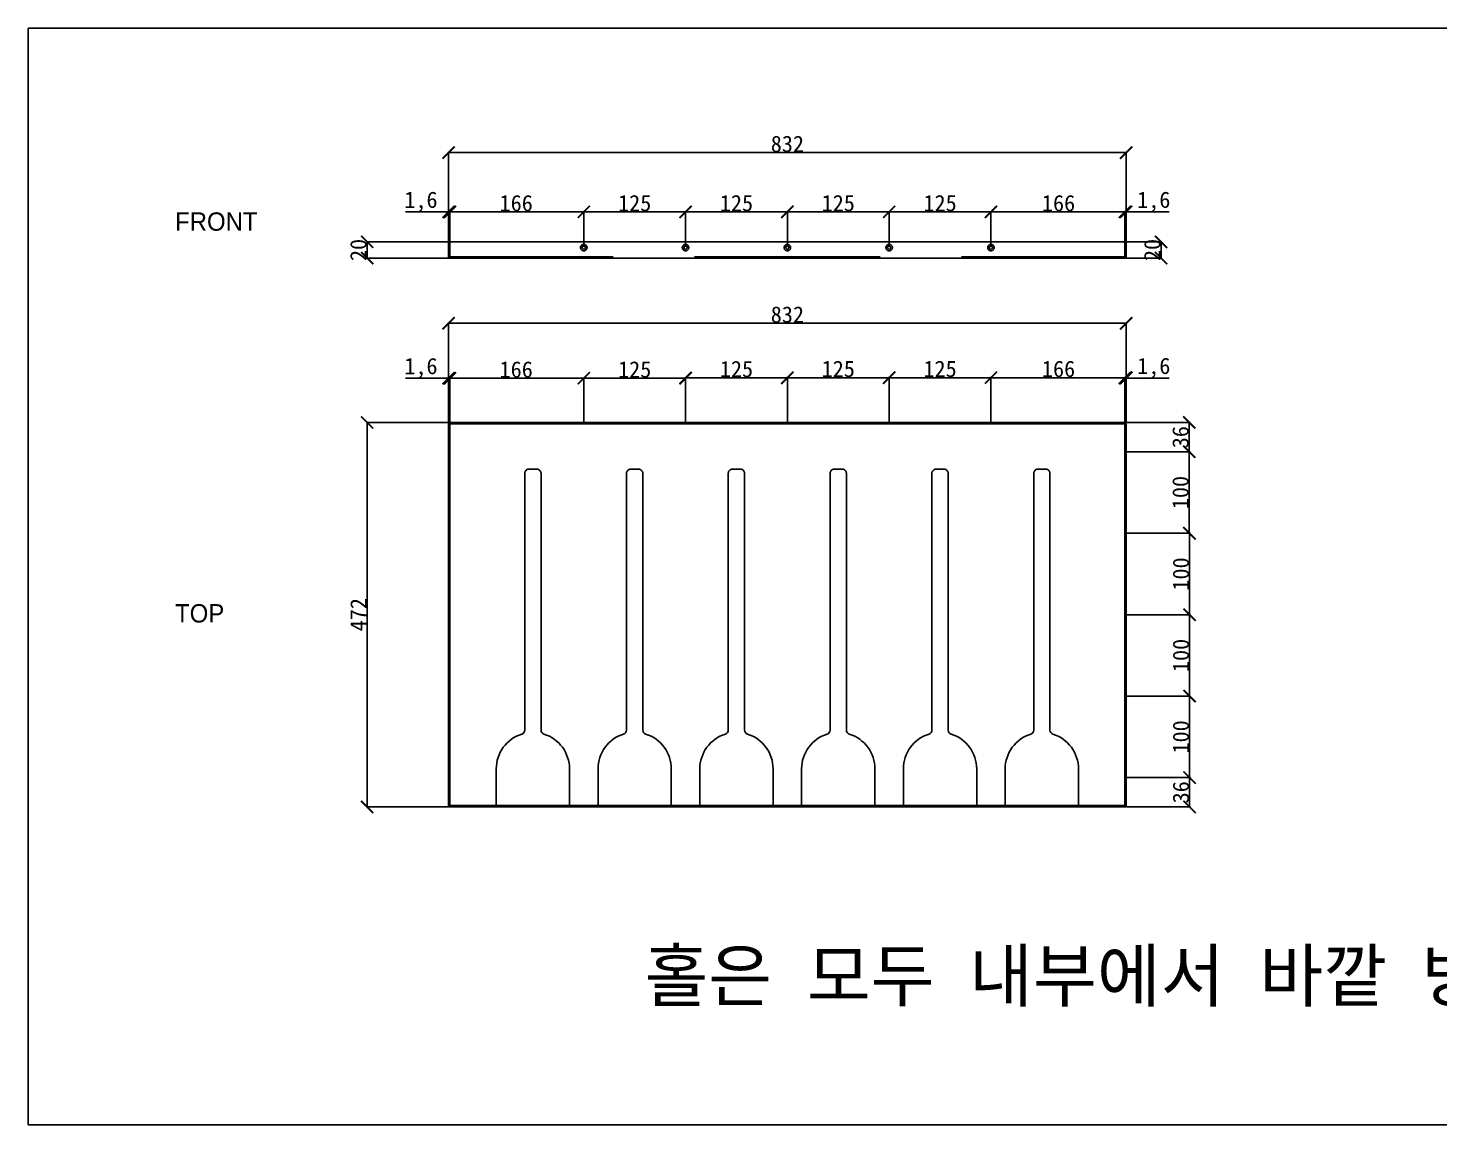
# Model space of a CAD drawing. Header units: millimetres. Extents: x -44117 to 256353, y -2095463 to 65325.
# Drawn here: x 90376 to 92109, y -438087 to -436741 of the extents above; entities that cross this region are included whole.
import ezdxf

# ---------------------------------------------------------------- set-up
doc = ezdxf.new("R2010")
doc.units = ezdxf.units.MM
doc.header["$LTSCALE"] = 10
doc.linetypes.add('_DASH', pattern=[0.6, 0.4, -0.2])
doc.linetypes.add('HIDDEN', pattern=[9.525, 6.35, -3.175])
for name, color, linetype in [('.', 8, 'Continuous'), ('03 Hidden', 253, 'Continuous'), ('DEFAULT', 7, 'Continuous'), ('TEX', 3, 'Continuous')]:
    doc.layers.add(name, color=color, linetype=linetype)
doc.styles.add('맑은고딕', font='malgun.ttf')
doc.dimstyles.new('ISO-25', dxfattribs={"dimtxt": 2.5, "dimasz": 2.5, "dimexe": 1, "dimexo": 1, "dimtad": 1, "dimtxsty": 'Standard', "dimblk": 'ARCHTICK', "dimcen": 2.5, "dimadec": 0, "dimazin": 0, "dimtfac": 1, "dimtmove": 0, "dimatfit": 3, "dimfxl": 0, "dimarcsym": 0})

# ---------------------------------------------------------------- blocks, each defined once
blk = doc.blocks.new('_ArchTick')
at = {"color": 0, "linetype": 'ByBlock', "const_width": 0.15}
blk.add_lwpolyline([(-0.5, -0.5), (0.5, 0.5)], dxfattribs=at)
blk = doc.blocks.new('*D3770')
at = {"color": 0, "lineweight": -2}
for p, q in [((91557.9, -437223.7), (91557.9, -437168.7)), ((91723.9, -437169.7), (91557.9, -437169.7)), ((91723.9, -437223.7), (91723.9, -437168.7))]:
    blk.add_line(p, q, dxfattribs=at)
at = {"layer": 'Defpoints', "color": 0}
for p in [(91557.9, -437169.7), (91557.9, -437224.7), (91723.9, -437224.7)]:
    blk.add_point(p, dxfattribs=at)
at = {"color": 0, "lineweight": -2, "xscale": 15, "yscale": 15, "zscale": 15, "rotation": 180}
blk.add_blockref('_ArchTick', (91557.9, -437169.7), dxfattribs=at)
at = {"color": 0, "lineweight": -2, "xscale": 15, "yscale": 15, "zscale": 15}
blk.add_blockref('_ArchTick', (91723.9, -437169.7), dxfattribs=at)
at = {"color": 0, "insert": (91640.9, -437159), "char_height": 20, "attachment_point": 5}
blk.add_mtext('166', dxfattribs=at)
blk = doc.blocks.new('*D3771')
at = {"color": 0, "lineweight": -2}
for p, q in [((91432.9, -437223.7), (91432.9, -437168.7)), ((91557.9, -437169.7), (91432.9, -437169.7)), ((91557.9, -437223), (91557.9, -437168.7))]:
    blk.add_line(p, q, dxfattribs=at)
at = {"layer": 'Defpoints', "color": 0}
for p in [(91432.9, -437169.7), (91432.9, -437224.7), (91557.9, -437224)]:
    blk.add_point(p, dxfattribs=at)
at = {"color": 0, "lineweight": -2, "xscale": 15, "yscale": 15, "zscale": 15, "rotation": 180}
blk.add_blockref('_ArchTick', (91432.9, -437169.7), dxfattribs=at)
at = {"color": 0, "lineweight": -2, "xscale": 15, "yscale": 15, "zscale": 15}
blk.add_blockref('_ArchTick', (91557.9, -437169.7), dxfattribs=at)
at = {"color": 0, "insert": (91495.4, -437159), "char_height": 20, "attachment_point": 5}
blk.add_mtext('125', dxfattribs=at)
blk = doc.blocks.new('*D3772')
at = {"color": 0, "lineweight": -2}
for p, q in [((91307.9, -437223.7), (91307.9, -437168.7)), ((91432.9, -437169.7), (91307.9, -437169.7)), ((91432.9, -437223.7), (91432.9, -437168.7))]:
    blk.add_line(p, q, dxfattribs=at)
at = {"layer": 'Defpoints', "color": 0}
for p in [(91307.9, -437169.7), (91307.9, -437224.7), (91432.9, -437224.7)]:
    blk.add_point(p, dxfattribs=at)
at = {"color": 0, "lineweight": -2, "xscale": 15, "yscale": 15, "zscale": 15, "rotation": 180}
blk.add_blockref('_ArchTick', (91307.9, -437169.7), dxfattribs=at)
at = {"color": 0, "lineweight": -2, "xscale": 15, "yscale": 15, "zscale": 15}
blk.add_blockref('_ArchTick', (91432.9, -437169.7), dxfattribs=at)
at = {"color": 0, "insert": (91370.4, -437159), "char_height": 20, "attachment_point": 5}
blk.add_mtext('125', dxfattribs=at)
blk = doc.blocks.new('*D3773')
at = {"color": 0, "lineweight": -2}
for p, q in [((91182.9, -437223.7), (91182.9, -437168.9)), ((91307.9, -437169.9), (91182.9, -437169.9)), ((91307.9, -437223.7), (91307.9, -437168.9))]:
    blk.add_line(p, q, dxfattribs=at)
at = {"layer": 'Defpoints', "color": 0}
for p in [(91182.9, -437169.9), (91182.9, -437224.7), (91307.9, -437224.7)]:
    blk.add_point(p, dxfattribs=at)
at = {"color": 0, "lineweight": -2, "xscale": 15, "yscale": 15, "zscale": 15, "rotation": 180}
blk.add_blockref('_ArchTick', (91182.9, -437169.9), dxfattribs=at)
at = {"color": 0, "lineweight": -2, "xscale": 15, "yscale": 15, "zscale": 15}
blk.add_blockref('_ArchTick', (91307.9, -437169.9), dxfattribs=at)
at = {"color": 0, "insert": (91245.4, -437159.2), "char_height": 20, "attachment_point": 5}
blk.add_mtext('125', dxfattribs=at)
blk = doc.blocks.new('*D3774')
at = {"color": 0, "lineweight": -2}
for p, q in [((91057.9, -437223.7), (91057.9, -437169.3)), ((91182.9, -437170.3), (91057.9, -437170.3)), ((91182.9, -437223.7), (91182.9, -437169.3))]:
    blk.add_line(p, q, dxfattribs=at)
at = {"layer": 'Defpoints', "color": 0}
for p in [(91057.9, -437170.3), (91057.9, -437224.7), (91182.9, -437224.7)]:
    blk.add_point(p, dxfattribs=at)
at = {"color": 0, "lineweight": -2, "xscale": 15, "yscale": 15, "zscale": 15, "rotation": 180}
blk.add_blockref('_ArchTick', (91057.9, -437170.3), dxfattribs=at)
at = {"color": 0, "lineweight": -2, "xscale": 15, "yscale": 15, "zscale": 15}
blk.add_blockref('_ArchTick', (91182.9, -437170.3), dxfattribs=at)
at = {"color": 0, "insert": (91120.4, -437159.7), "char_height": 20, "attachment_point": 5}
blk.add_mtext('125', dxfattribs=at)
blk = doc.blocks.new('*D3775')
at = {"color": 0, "lineweight": -2}
for p, q in [((90891.9, -437223.7), (90891.9, -437169.3)), ((90891.9, -437170.3), (91057.9, -437170.3)), ((91057.9, -437223.7), (91057.9, -437169.3))]:
    blk.add_line(p, q, dxfattribs=at)
at = {"layer": 'Defpoints', "color": 0}
for p in [(91057.9, -437170.3), (90891.9, -437224.7), (91057.9, -437224.7)]:
    blk.add_point(p, dxfattribs=at)
at = {"color": 0, "lineweight": -2, "xscale": 15, "yscale": 15, "zscale": 15, "rotation": 180}
blk.add_blockref('_ArchTick', (90891.9, -437170.3), dxfattribs=at)
at = {"color": 0, "lineweight": -2, "xscale": 15, "yscale": 15, "zscale": 15}
blk.add_blockref('_ArchTick', (91057.9, -437170.3), dxfattribs=at)
at = {"color": 0, "insert": (90974.9, -437159.7), "char_height": 20, "attachment_point": 5}
blk.add_mtext('166', dxfattribs=at)
blk = doc.blocks.new('*D3776')
at = {"color": 0, "lineweight": -2}
for p, q in [((91307.9, -437008.9), (91307.9, -436965.1)), ((91307.9, -436966.1), (91432.9, -436966.1)), ((91432.9, -437008.9), (91432.9, -436965.1))]:
    blk.add_line(p, q, dxfattribs=at)
at = {"layer": 'Defpoints', "color": 0}
for p in [(91432.9, -436966.1), (91307.9, -437009.9), (91432.9, -437009.9)]:
    blk.add_point(p, dxfattribs=at)
at = {"color": 0, "lineweight": -2, "xscale": 15, "yscale": 15, "zscale": 15, "rotation": 180}
blk.add_blockref('_ArchTick', (91307.9, -436966.1), dxfattribs=at)
at = {"color": 0, "lineweight": -2, "xscale": 15, "yscale": 15, "zscale": 15}
blk.add_blockref('_ArchTick', (91432.9, -436966.1), dxfattribs=at)
at = {"color": 0, "insert": (91370.4, -436955.5), "char_height": 20, "attachment_point": 5}
blk.add_mtext('125', dxfattribs=at)
blk = doc.blocks.new('*D3777')
at = {"color": 0, "lineweight": -2}
for p, q in [((91432.9, -437008.3), (91432.9, -436965.1)), ((91432.9, -436966.1), (91557.9, -436966.1)), ((91557.9, -437008.9), (91557.9, -436965.1))]:
    blk.add_line(p, q, dxfattribs=at)
at = {"layer": 'Defpoints', "color": 0}
for p in [(91557.9, -436966.1), (91432.9, -437009.3), (91557.9, -437009.9)]:
    blk.add_point(p, dxfattribs=at)
at = {"color": 0, "lineweight": -2, "xscale": 15, "yscale": 15, "zscale": 15, "rotation": 180}
blk.add_blockref('_ArchTick', (91432.9, -436966.1), dxfattribs=at)
at = {"color": 0, "lineweight": -2, "xscale": 15, "yscale": 15, "zscale": 15}
blk.add_blockref('_ArchTick', (91557.9, -436966.1), dxfattribs=at)
at = {"color": 0, "insert": (91495.4, -436955.5), "char_height": 20, "attachment_point": 5}
blk.add_mtext('125', dxfattribs=at)
blk = doc.blocks.new('*D3778')
at = {"color": 0, "lineweight": -2}
for p, q in [((91182.9, -437008.9), (91182.9, -436965.1)), ((91307.9, -436966.1), (91182.9, -436966.1)), ((91307.9, -437008.9), (91307.9, -436965.1))]:
    blk.add_line(p, q, dxfattribs=at)
at = {"layer": 'Defpoints', "color": 0}
for p in [(91182.9, -436966.1), (91182.9, -437009.9), (91307.9, -437009.9)]:
    blk.add_point(p, dxfattribs=at)
at = {"color": 0, "lineweight": -2, "xscale": 15, "yscale": 15, "zscale": 15, "rotation": 180}
blk.add_blockref('_ArchTick', (91182.9, -436966.1), dxfattribs=at)
at = {"color": 0, "lineweight": -2, "xscale": 15, "yscale": 15, "zscale": 15}
blk.add_blockref('_ArchTick', (91307.9, -436966.1), dxfattribs=at)
at = {"color": 0, "insert": (91245.4, -436955.5), "char_height": 20, "attachment_point": 5}
blk.add_mtext('125', dxfattribs=at)
blk = doc.blocks.new('*D3779')
at = {"color": 0, "lineweight": -2}
for p, q in [((91057.9, -437008.9), (91057.9, -436965.1)), ((91182.9, -436966.1), (91057.9, -436966.1)), ((91182.9, -437008.9), (91182.9, -436965.1))]:
    blk.add_line(p, q, dxfattribs=at)
at = {"layer": 'Defpoints', "color": 0}
for p in [(91057.9, -436966.1), (91057.9, -437009.9), (91182.9, -437009.9)]:
    blk.add_point(p, dxfattribs=at)
at = {"color": 0, "lineweight": -2, "xscale": 15, "yscale": 15, "zscale": 15, "rotation": 180}
blk.add_blockref('_ArchTick', (91057.9, -436966.1), dxfattribs=at)
at = {"color": 0, "lineweight": -2, "xscale": 15, "yscale": 15, "zscale": 15}
blk.add_blockref('_ArchTick', (91182.9, -436966.1), dxfattribs=at)
at = {"color": 0, "insert": (91120.4, -436955.5), "char_height": 20, "attachment_point": 5}
blk.add_mtext('125', dxfattribs=at)
blk = doc.blocks.new('*D3780')
at = {"color": 0, "lineweight": -2}
for p, q in [((91557.9, -437008.9), (91557.9, -436965.1)), ((91557.9, -436966.1), (91723.9, -436966.1)), ((91723.9, -437001.9), (91723.9, -436965.1))]:
    blk.add_line(p, q, dxfattribs=at)
at = {"layer": 'Defpoints', "color": 0}
for p in [(91723.9, -436966.1), (91557.9, -437009.9), (91723.9, -437002.9)]:
    blk.add_point(p, dxfattribs=at)
at = {"color": 0, "lineweight": -2, "xscale": 15, "yscale": 15, "zscale": 15, "rotation": 180}
blk.add_blockref('_ArchTick', (91557.9, -436966.1), dxfattribs=at)
at = {"color": 0, "lineweight": -2, "xscale": 15, "yscale": 15, "zscale": 15}
blk.add_blockref('_ArchTick', (91723.9, -436966.1), dxfattribs=at)
at = {"color": 0, "insert": (91640.9, -436955.5), "char_height": 20, "attachment_point": 5}
blk.add_mtext('166', dxfattribs=at)
blk = doc.blocks.new('*D3781')
at = {"color": 0, "lineweight": -2}
for p, q in [((91722.3, -437001.9), (91722.3, -436965.1)), ((91722.3, -436966.1), (91723.9, -436966.1)), ((91723.9, -437001.9), (91723.9, -436965.1)), ((91723.9, -436966.1), (91776.8, -436966.1))]:
    blk.add_line(p, q, dxfattribs=at)
at = {"layer": 'Defpoints', "color": 0}
for p in [(91723.9, -436966.1), (91722.3, -437002.9), (91723.9, -437002.9)]:
    blk.add_point(p, dxfattribs=at)
at = {"color": 0, "lineweight": -2, "xscale": 15, "yscale": 15, "zscale": 15, "rotation": 180}
blk.add_blockref('_ArchTick', (91722.3, -436966.1), dxfattribs=at)
at = {"color": 0, "lineweight": -2, "xscale": 15, "yscale": 15, "zscale": 15}
blk.add_blockref('_ArchTick', (91723.9, -436966.1), dxfattribs=at)
at = {"color": 0, "insert": (91757.8, -436953.8), "char_height": 20, "attachment_point": 5}
blk.add_mtext('1,6', dxfattribs=at)
blk = doc.blocks.new('*D3782')
at = {"color": 0, "lineweight": -2}
for p, q in [((90891.9, -437001.9), (90891.9, -436965.1)), ((91057.9, -436966.1), (90891.9, -436966.1)), ((91057.9, -437008.9), (91057.9, -436965.1))]:
    blk.add_line(p, q, dxfattribs=at)
at = {"layer": 'Defpoints', "color": 0}
for p in [(90891.9, -436966.1), (90891.9, -437002.9), (91057.9, -437009.9)]:
    blk.add_point(p, dxfattribs=at)
at = {"color": 0, "lineweight": -2, "xscale": 15, "yscale": 15, "zscale": 15, "rotation": 180}
blk.add_blockref('_ArchTick', (90891.9, -436966.1), dxfattribs=at)
at = {"color": 0, "lineweight": -2, "xscale": 15, "yscale": 15, "zscale": 15}
blk.add_blockref('_ArchTick', (91057.9, -436966.1), dxfattribs=at)
at = {"color": 0, "insert": (90974.9, -436955.5), "char_height": 20, "attachment_point": 5}
blk.add_mtext('166', dxfattribs=at)
blk = doc.blocks.new('*D3783')
at = {"color": 0, "lineweight": -2}
for p, q in [((90891.9, -436966.1), (90839, -436966.1)), ((90891.9, -437001.9), (90891.9, -436965.1)), ((90893.5, -436966.1), (90891.9, -436966.1)), ((90893.5, -437001.9), (90893.5, -436965.1))]:
    blk.add_line(p, q, dxfattribs=at)
at = {"layer": 'Defpoints', "color": 0}
for p in [(90891.9, -436966.1), (90891.9, -437002.9), (90893.5, -437002.9)]:
    blk.add_point(p, dxfattribs=at)
at = {"color": 0, "lineweight": -2, "xscale": 15, "yscale": 15, "zscale": 15, "rotation": 180}
blk.add_blockref('_ArchTick', (90891.9, -436966.1), dxfattribs=at)
at = {"color": 0, "lineweight": -2, "xscale": 15, "yscale": 15, "zscale": 15}
blk.add_blockref('_ArchTick', (90893.5, -436966.1), dxfattribs=at)
at = {"color": 0, "insert": (90857.9, -436953.8), "char_height": 20, "attachment_point": 5}
blk.add_mtext('1,6', dxfattribs=at)
blk = doc.blocks.new('*D3784')
at = {"color": 0, "lineweight": -2}
for p, q in [((90891.9, -437170.3), (90839, -437170.3)), ((90891.9, -437223.7), (90891.9, -437169.3)), ((90893.5, -437170.3), (90891.9, -437170.3)), ((90893.5, -437225.3), (90893.5, -437169.3))]:
    blk.add_line(p, q, dxfattribs=at)
at = {"layer": 'Defpoints', "color": 0}
for p in [(90891.9, -437170.3), (90891.9, -437224.7), (90893.5, -437226.3)]:
    blk.add_point(p, dxfattribs=at)
at = {"color": 0, "lineweight": -2, "xscale": 15, "yscale": 15, "zscale": 15, "rotation": 180}
blk.add_blockref('_ArchTick', (90891.9, -437170.3), dxfattribs=at)
at = {"color": 0, "lineweight": -2, "xscale": 15, "yscale": 15, "zscale": 15}
blk.add_blockref('_ArchTick', (90893.5, -437170.3), dxfattribs=at)
at = {"color": 0, "insert": (90857.9, -437158), "char_height": 20, "attachment_point": 5}
blk.add_mtext('1,6', dxfattribs=at)
blk = doc.blocks.new('*D3785')
at = {"color": 0, "lineweight": -2}
for p, q in [((91722.3, -437225.3), (91722.3, -437169.1)), ((91722.3, -437170.1), (91723.9, -437170.1)), ((91723.9, -437223.7), (91723.9, -437169.1)), ((91723.9, -437170.1), (91776.8, -437170.1))]:
    blk.add_line(p, q, dxfattribs=at)
at = {"layer": 'Defpoints', "color": 0}
for p in [(91723.9, -437170.1), (91722.3, -437226.3), (91723.9, -437224.7)]:
    blk.add_point(p, dxfattribs=at)
at = {"color": 0, "lineweight": -2, "xscale": 15, "yscale": 15, "zscale": 15, "rotation": 180}
blk.add_blockref('_ArchTick', (91722.3, -437170.1), dxfattribs=at)
at = {"color": 0, "lineweight": -2, "xscale": 15, "yscale": 15, "zscale": 15}
blk.add_blockref('_ArchTick', (91723.9, -437170.1), dxfattribs=at)
at = {"color": 0, "insert": (91757.8, -437157.8), "char_height": 20, "attachment_point": 5}
blk.add_mtext('1,6', dxfattribs=at)
blk = doc.blocks.new('*D3786')
at = {"color": 0, "lineweight": -2}
for p, q in [((91724.9, -437002.9), (91767.8, -437002.9)), ((91766.8, -437002.9), (91766.8, -437022.9)), ((91723.3, -437022.9), (91767.8, -437022.9))]:
    blk.add_line(p, q, dxfattribs=at)
at = {"layer": 'Defpoints', "color": 0}
for p in [(91723.9, -437002.9), (91722.3, -437022.9), (91766.8, -437022.9)]:
    blk.add_point(p, dxfattribs=at)
at = {"color": 0, "lineweight": -2, "xscale": 15, "yscale": 15, "zscale": 15}
for p, rotation in [((91766.8, -437002.9), 90), ((91766.8, -437022.9), 270)]:
    blk.add_blockref('_ArchTick', p, dxfattribs=dict(at, rotation=rotation))
at = {"color": 0, "insert": (91756.1, -437012.9), "char_height": 20, "attachment_point": 5, "rotation": 90}
blk.add_mtext('20', dxfattribs=at)
blk = doc.blocks.new('*D3787')
at = {"color": 0, "lineweight": -2}
for p, q in [((91724.9, -437460.7), (91802.8, -437460.7)), ((91801.8, -437460.7), (91801.8, -437560.7)), ((91724.9, -437560.7), (91802.8, -437560.7))]:
    blk.add_line(p, q, dxfattribs=at)
at = {"layer": 'Defpoints', "color": 0}
for p in [(91723.9, -437460.7), (91723.9, -437560.7), (91801.8, -437560.7)]:
    blk.add_point(p, dxfattribs=at)
at = {"color": 0, "lineweight": -2, "xscale": 15, "yscale": 15, "zscale": 15}
for p, rotation in [((91801.8, -437460.7), 90), ((91801.8, -437560.7), 270)]:
    blk.add_blockref('_ArchTick', p, dxfattribs=dict(at, rotation=rotation))
at = {"color": 0, "insert": (91791.2, -437510.7), "char_height": 20, "attachment_point": 5, "rotation": 90}
blk.add_mtext('100', dxfattribs=at)
blk = doc.blocks.new('*D3788')
at = {"color": 0, "lineweight": -2}
for p, q in [((91724.9, -437360.7), (91802.8, -437360.7)), ((91801.8, -437460.7), (91801.8, -437360.7)), ((91724.9, -437460.7), (91802.8, -437460.7))]:
    blk.add_line(p, q, dxfattribs=at)
at = {"layer": 'Defpoints', "color": 0}
for p in [(91723.9, -437360.7), (91801.8, -437360.7), (91723.9, -437460.7)]:
    blk.add_point(p, dxfattribs=at)
at = {"color": 0, "lineweight": -2, "xscale": 15, "yscale": 15, "zscale": 15}
for p, rotation in [((91801.8, -437360.7), 90), ((91801.8, -437460.7), 270)]:
    blk.add_blockref('_ArchTick', p, dxfattribs=dict(at, rotation=rotation))
at = {"color": 0, "insert": (91791.2, -437410.7), "char_height": 20, "attachment_point": 5, "rotation": 90}
blk.add_mtext('100', dxfattribs=at)
blk = doc.blocks.new('*D3789')
at = {"color": 0, "lineweight": -2}
for p, q in [((91724.9, -437260.7), (91802.4, -437260.7)), ((91801.4, -437360.7), (91801.4, -437260.7)), ((91724.9, -437360.7), (91802.4, -437360.7))]:
    blk.add_line(p, q, dxfattribs=at)
at = {"layer": 'Defpoints', "color": 0}
for p in [(91723.9, -437260.7), (91801.4, -437260.7), (91723.9, -437360.7)]:
    blk.add_point(p, dxfattribs=at)
at = {"color": 0, "lineweight": -2, "xscale": 15, "yscale": 15, "zscale": 15}
for p, rotation in [((91801.4, -437260.7), 90), ((91801.4, -437360.7), 270)]:
    blk.add_blockref('_ArchTick', p, dxfattribs=dict(at, rotation=rotation))
at = {"color": 0, "insert": (91790.7, -437310.7), "char_height": 20, "attachment_point": 5, "rotation": 90}
blk.add_mtext('100', dxfattribs=at)
blk = doc.blocks.new('*D3790')
at = {"color": 0, "lineweight": -2}
for p, q in [((91724.9, -437560.7), (91802.8, -437560.7)), ((91801.8, -437560.7), (91801.8, -437660.7)), ((91724.9, -437660.7), (91802.8, -437660.7))]:
    blk.add_line(p, q, dxfattribs=at)
at = {"layer": 'Defpoints', "color": 0}
for p in [(91723.9, -437560.7), (91723.9, -437660.7), (91801.8, -437660.7)]:
    blk.add_point(p, dxfattribs=at)
at = {"color": 0, "lineweight": -2, "xscale": 15, "yscale": 15, "zscale": 15}
for p, rotation in [((91801.8, -437560.7), 90), ((91801.8, -437660.7), 270)]:
    blk.add_blockref('_ArchTick', p, dxfattribs=dict(at, rotation=rotation))
at = {"color": 0, "insert": (91791.2, -437610.7), "char_height": 20, "attachment_point": 5, "rotation": 90}
blk.add_mtext('100', dxfattribs=at)
blk = doc.blocks.new('*D3791')
at = {"color": 0, "lineweight": -2}
for p, q in [((91724.9, -437224.7), (91802.4, -437224.7)), ((91801.4, -437260.7), (91801.4, -437224.7)), ((91724.9, -437260.7), (91802.4, -437260.7))]:
    blk.add_line(p, q, dxfattribs=at)
at = {"layer": 'Defpoints', "color": 0}
for p in [(91723.9, -437224.7), (91801.4, -437224.7), (91723.9, -437260.7)]:
    blk.add_point(p, dxfattribs=at)
at = {"color": 0, "lineweight": -2, "xscale": 15, "yscale": 15, "zscale": 15}
for p, rotation in [((91801.4, -437224.7), 90), ((91801.4, -437260.7), 270)]:
    blk.add_blockref('_ArchTick', p, dxfattribs=dict(at, rotation=rotation))
at = {"color": 0, "insert": (91790.7, -437242.7), "char_height": 20, "attachment_point": 5, "rotation": 90}
blk.add_mtext('36', dxfattribs=at)
blk = doc.blocks.new('*D3792')
at = {"color": 0, "lineweight": -2}
for p, q in [((90890.9, -437224.7), (90790.9, -437224.7)), ((90791.9, -437224.7), (90791.9, -437696.7)), ((90890.9, -437696.7), (90790.9, -437696.7))]:
    blk.add_line(p, q, dxfattribs=at)
at = {"layer": 'Defpoints', "color": 0}
for p in [(90891.9, -437224.7), (90791.9, -437696.7), (90891.9, -437696.7)]:
    blk.add_point(p, dxfattribs=at)
at = {"color": 0, "lineweight": -2, "xscale": 15, "yscale": 15, "zscale": 15}
for p, rotation in [((90791.9, -437224.7), 90), ((90791.9, -437696.7), 270)]:
    blk.add_blockref('_ArchTick', p, dxfattribs=dict(at, rotation=rotation))
at = {"color": 0, "insert": (90781.2, -437460.7), "char_height": 20, "attachment_point": 5, "rotation": 90}
blk.add_mtext('472', dxfattribs=at)
blk = doc.blocks.new('*D3793')
at = {"color": 0, "lineweight": -2}
for p, q in [((91725.5, -437660.7), (91802.8, -437660.7)), ((91801.8, -437660.7), (91801.8, -437696.7)), ((91724.9, -437696.7), (91802.8, -437696.7))]:
    blk.add_line(p, q, dxfattribs=at)
at = {"layer": 'Defpoints', "color": 0}
for p in [(91724.5, -437660.7), (91723.9, -437696.7), (91801.8, -437696.7)]:
    blk.add_point(p, dxfattribs=at)
at = {"color": 0, "lineweight": -2, "xscale": 15, "yscale": 15, "zscale": 15}
for p, rotation in [((91801.8, -437660.7), 90), ((91801.8, -437696.7), 270)]:
    blk.add_blockref('_ArchTick', p, dxfattribs=dict(at, rotation=rotation))
at = {"color": 0, "insert": (91791.2, -437678.7), "char_height": 20, "attachment_point": 5, "rotation": 90}
blk.add_mtext('36', dxfattribs=at)
blk = doc.blocks.new('*D3794')
at = {"color": 0, "lineweight": -2}
for p, q in [((90891.9, -437001.9), (90891.9, -436892.4)), ((90891.9, -436893.4), (91723.9, -436893.4)), ((91723.9, -437001.9), (91723.9, -436892.4))]:
    blk.add_line(p, q, dxfattribs=at)
at = {"layer": 'Defpoints', "color": 0}
for p in [(91723.9, -436893.4), (90891.9, -437002.9), (91723.9, -437002.9)]:
    blk.add_point(p, dxfattribs=at)
at = {"color": 0, "lineweight": -2, "xscale": 15, "yscale": 15, "zscale": 15, "rotation": 180}
blk.add_blockref('_ArchTick', (90891.9, -436893.4), dxfattribs=at)
at = {"color": 0, "lineweight": -2, "xscale": 15, "yscale": 15, "zscale": 15}
blk.add_blockref('_ArchTick', (91723.9, -436893.4), dxfattribs=at)
at = {"color": 0, "insert": (91307.9, -436882.8), "char_height": 20, "attachment_point": 5}
blk.add_mtext('832', dxfattribs=at)
blk = doc.blocks.new('*D3821')
at = {"color": 0, "lineweight": -2}
for p, q in [((90891.9, -437223.7), (90891.9, -437101.9)), ((90891.9, -437102.9), (91723.9, -437102.9)), ((91723.9, -437223.7), (91723.9, -437101.9))]:
    blk.add_line(p, q, dxfattribs=at)
at = {"layer": 'Defpoints', "color": 0}
for p in [(91723.9, -437102.9), (90891.9, -437224.7), (91723.9, -437224.7)]:
    blk.add_point(p, dxfattribs=at)
at = {"color": 0, "lineweight": -2, "xscale": 15, "yscale": 15, "zscale": 15, "rotation": 180}
blk.add_blockref('_ArchTick', (90891.9, -437102.9), dxfattribs=at)
at = {"color": 0, "lineweight": -2, "xscale": 15, "yscale": 15, "zscale": 15}
blk.add_blockref('_ArchTick', (91723.9, -437102.9), dxfattribs=at)
at = {"color": 0, "insert": (91307.9, -437092.3), "char_height": 20, "attachment_point": 5}
blk.add_mtext('832', dxfattribs=at)
blk = doc.blocks.new('*D3822')
at = {"color": 0, "lineweight": -2}
for p, q in [((90890.9, -437002.9), (90790.9, -437002.9)), ((90791.9, -437002.9), (90791.9, -437022.9)), ((90892.5, -437022.9), (90790.9, -437022.9))]:
    blk.add_line(p, q, dxfattribs=at)
at = {"layer": 'Defpoints', "color": 0}
for p in [(90891.9, -437002.9), (90791.9, -437022.9), (90893.5, -437022.9)]:
    blk.add_point(p, dxfattribs=at)
at = {"color": 0, "lineweight": -2, "xscale": 15, "yscale": 15, "zscale": 15}
for p, rotation in [((90791.9, -437002.9), 90), ((90791.9, -437022.9), 270)]:
    blk.add_blockref('_ArchTick', p, dxfattribs=dict(at, rotation=rotation))
at = {"color": 0, "insert": (90781.2, -437012.9), "char_height": 20, "attachment_point": 5, "rotation": 90}
blk.add_mtext('20', dxfattribs=at)

msp = doc.modelspace()

# ---------------------------------------------------------------- hatches: boundary and pattern name
at = {"layer": '.'}
h = msp.add_hatch(color=1, dxfattribs=at)
h.dxf.hatch_style = 1
h.paths.add_polyline_path([(91059.61755, -437224.67443), (91056.11755, -437224.67443), (91056.11755, -437226.27443), (91059.61755, -437226.27443)])
h = msp.add_hatch(color=1, dxfattribs=at)
h.dxf.hatch_style = 1
h.paths.add_polyline_path([(91184.61755, -437224.67443), (91181.11755, -437224.67443), (91181.11755, -437226.27443), (91184.61755, -437226.27443)])
h = msp.add_hatch(color=1, dxfattribs=at)
h.dxf.hatch_style = 1
h.paths.add_polyline_path([(91309.61755, -437224.67443), (91306.11755, -437224.67443), (91306.11755, -437226.27443), (91309.61755, -437226.27443)])
h = msp.add_hatch(color=1, dxfattribs=at)
h.dxf.hatch_style = 1
h.paths.add_polyline_path([(91434.61755, -437224.67443), (91431.11755, -437224.67443), (91431.11755, -437226.27443), (91434.61755, -437226.27443)])
h = msp.add_hatch(color=1, dxfattribs=at)
h.dxf.hatch_style = 1
h.paths.add_polyline_path([(91559.61755, -437224.67443), (91556.11755, -437224.67443), (91556.11755, -437226.27443), (91559.61755, -437226.27443)])
h = msp.add_hatch(color=1, dxfattribs=at)
h.dxf.hatch_style = 1
h.paths.add_polyline_path([(90891.86755, -437262.4265), (90891.86755, -437258.9265), (90893.46755, -437258.9265), (90893.46755, -437262.4265)])
h = msp.add_hatch(color=1, dxfattribs=at)
h.dxf.hatch_style = 1
h.paths.add_polyline_path([(91723.86755, -437262.4265), (91723.86755, -437258.9265), (91722.26755, -437258.9265), (91722.26755, -437262.4265)])
h = msp.add_hatch(color=1, dxfattribs=at)
h.dxf.hatch_style = 1
h.paths.add_polyline_path([(90891.86755, -437362.4265), (90891.86755, -437358.9265), (90893.46755, -437358.9265), (90893.46755, -437362.4265)])
h = msp.add_hatch(color=1, dxfattribs=at)
h.dxf.hatch_style = 1
h.paths.add_polyline_path([(91723.86755, -437362.4265), (91723.86755, -437358.9265), (91722.26755, -437358.9265), (91722.26755, -437362.4265)])
h = msp.add_hatch(color=1, dxfattribs=at)
h.dxf.hatch_style = 1
h.paths.add_polyline_path([(90891.86755, -437462.4265), (90891.86755, -437458.9265), (90893.46755, -437458.9265), (90893.46755, -437462.4265)])
h = msp.add_hatch(color=1, dxfattribs=at)
h.dxf.hatch_style = 1
h.paths.add_polyline_path([(91723.86755, -437462.4265), (91723.86755, -437458.9265), (91722.26755, -437458.9265), (91722.26755, -437462.4265)])
h = msp.add_hatch(color=1, dxfattribs=at)
h.dxf.hatch_style = 1
h.paths.add_polyline_path([(90891.86755, -437562.4265), (90891.86755, -437558.9265), (90893.46755, -437558.9265), (90893.46755, -437562.4265)])
h = msp.add_hatch(color=1, dxfattribs=at)
h.dxf.hatch_style = 1
h.paths.add_polyline_path([(90891.86755, -437562.4265), (90891.86755, -437558.9265), (90893.46755, -437558.9265), (90893.46755, -437562.4265)])
h = msp.add_hatch(color=1, dxfattribs=at)
h.dxf.hatch_style = 1
h.paths.add_polyline_path([(91723.86755, -437562.4265), (91723.86755, -437558.9265), (91722.26755, -437558.9265), (91722.26755, -437562.4265)])
h = msp.add_hatch(color=1, dxfattribs=at)
h.dxf.hatch_style = 1
h.paths.add_polyline_path([(91723.86755, -437562.4265), (91723.86755, -437558.9265), (91722.26755, -437558.9265), (91722.26755, -437562.4265)])
h = msp.add_hatch(color=1, dxfattribs=at)
h.dxf.hatch_style = 1
h.paths.add_polyline_path([(90891.86755, -437662.4265), (90891.86755, -437658.9265), (90893.46755, -437658.9265), (90893.46755, -437662.4265)])
h = msp.add_hatch(color=1, dxfattribs=at)
h.dxf.hatch_style = 1
h.paths.add_polyline_path([(90891.86755, -437662.4265), (90891.86755, -437658.9265), (90893.46755, -437658.9265), (90893.46755, -437662.4265)])
h = msp.add_hatch(color=1, dxfattribs=at)
h.dxf.hatch_style = 1
h.paths.add_polyline_path([(91723.86755, -437662.4265), (91723.86755, -437658.9265), (91722.26755, -437658.9265), (91722.26755, -437662.4265)])
h = msp.add_hatch(color=1, dxfattribs=at)
h.dxf.hatch_style = 1
h.paths.add_polyline_path([(91723.86755, -437662.4265), (91723.86755, -437658.9265), (91722.26755, -437658.9265), (91722.26755, -437662.4265)])
h = msp.add_hatch(color=1, dxfattribs=at)
h.dxf.hatch_style = 1
h.paths.add_polyline_path([(90913.71755, -437696.67858), (90917.21755, -437696.67858), (90917.21755, -437695.07858), (90913.71755, -437695.07858)])
h = msp.add_hatch(color=1, dxfattribs=at)
h.dxf.hatch_style = 1
h.paths.add_polyline_path([(91059.61755, -437696.67858), (91056.11755, -437696.67858), (91056.11755, -437695.07858), (91059.61755, -437695.07858)])
h = msp.add_hatch(color=1, dxfattribs=at)
h.dxf.hatch_style = 1
h.paths.add_polyline_path([(91184.61755, -437696.67858), (91181.11755, -437696.67858), (91181.11755, -437695.07858), (91184.61755, -437695.07858)])
h = msp.add_hatch(color=1, dxfattribs=at)
h.dxf.hatch_style = 1
h.paths.add_polyline_path([(91309.61755, -437696.67858), (91306.11755, -437696.67858), (91306.11755, -437695.07858), (91309.61755, -437695.07858)])
h = msp.add_hatch(color=1, dxfattribs=at)
h.dxf.hatch_style = 1
h.paths.add_polyline_path([(91434.61755, -437696.67858), (91431.11755, -437696.67858), (91431.11755, -437695.07858), (91434.61755, -437695.07858)])
h = msp.add_hatch(color=1, dxfattribs=at)
h.dxf.hatch_style = 1
h.paths.add_polyline_path([(91559.61755, -437696.67858), (91556.11755, -437696.67858), (91556.11755, -437695.07858), (91559.61755, -437695.07858)])
h = msp.add_hatch(color=1, dxfattribs=at)
h.dxf.hatch_style = 1
h.paths.add_polyline_path([(91702.01755, -437696.67858), (91698.51755, -437696.67858), (91698.51755, -437695.07858), (91702.01755, -437695.07858)])

# ---------------------------------------------------------------- linework, layer by layer
for p, q in [((90891.86755, -437002.94571, 0), (91307.86755, -437002.94571, 0)), ((90891.86755, -437022.44571, 0), (90891.86755, -437002.94571, 0)), ((90893.46755, -437002.94571, 0), (90893.46755, -437022.94571, 0)), ((91723.86755, -437002.94571, 0), (91307.86755, -437002.94571, 0)), ((91722.26755, -437002.94571, 0), (91722.26755, -437022.94571, 0)), ((91722.26755, -437011.69571, 0), (91722.26755, -437020.84571, 0)), ((91723.86755, -437022.44571, 0), (91723.86755, -437002.94571, 0)), ((91307.86755, -437022.94571, 0), (90892.36755, -437022.94571, 0)), ((91307.86755, -437022.94571, 0), (91723.36755, -437022.94571, 0)), ((91056.11755, -437224.67443, 0), (91059.61755, -437224.67443, 0)), ((91181.11755, -437224.67443, 0), (91184.61755, -437224.67443, 0)), ((91306.11755, -437224.67443, 0), (91309.61755, -437224.67443, 0)), ((91431.11755, -437224.67443, 0), (91434.61755, -437224.67443, 0)), ((91431.11755, -437226.27443, 0), (91434.61755, -437226.27443, 0)), ((91556.11755, -437224.67443, 0), (91559.61755, -437224.67443, 0)), ((91556.11755, -437226.27443, 0), (91559.61755, -437226.27443, 0)), ((90891.86755, -437258.9265, 0), (90891.86755, -437262.4265, 0)), ((90893.46755, -437258.9265, 0), (90893.46755, -437262.4265, 0)), ((91722.26755, -437258.9265, 0), (91722.26755, -437262.4265, 0)), ((91723.86755, -437258.9265, 0), (91723.86755, -437262.4265, 0)), ((90891.86755, -437358.9265, 0), (90891.86755, -437362.4265, 0)), ((90893.46755, -437358.9265, 0), (90893.46755, -437362.4265, 0)), ((91722.26755, -437358.9265, 0), (91722.26755, -437362.4265, 0)), ((91723.86755, -437358.9265, 0), (91723.86755, -437362.4265, 0)), ((90891.86755, -437458.9265, 0), (90891.86755, -437462.4265, 0)), ((90893.46755, -437458.9265, 0), (90893.46755, -437462.4265, 0)), ((91722.26755, -437458.9265, 0), (91722.26755, -437462.4265, 0)), ((91723.86755, -437458.9265, 0), (91723.86755, -437462.4265, 0)), ((90891.86755, -437558.9265, 0), (90891.86755, -437562.4265, 0)), ((90891.86755, -437558.9265, 0), (90891.86755, -437562.4265, 0)), ((90893.46755, -437558.9265, 0), (90893.46755, -437562.4265, 0)), ((90893.46755, -437558.9265, 0), (90893.46755, -437562.4265, 0)), ((91722.26755, -437558.9265, 0), (91722.26755, -437562.4265, 0)), ((91722.26755, -437558.9265, 0), (91722.26755, -437562.4265, 0)), ((91723.86755, -437558.9265, 0), (91723.86755, -437562.4265, 0)), ((91723.86755, -437558.9265, 0), (91723.86755, -437562.4265, 0)), ((90891.86755, -437658.9265, 0), (90891.86755, -437662.4265, 0)), ((90891.86755, -437658.9265, 0), (90891.86755, -437662.4265, 0)), ((90893.46755, -437658.9265, 0), (90893.46755, -437662.4265, 0)), ((90893.46755, -437658.9265, 0), (90893.46755, -437662.4265, 0)), ((91722.26755, -437658.9265, 0), (91722.26755, -437662.4265, 0)), ((91722.26755, -437658.9265, 0), (91722.26755, -437662.4265, 0)), ((91723.86755, -437658.9265, 0), (91723.86755, -437662.4265, 0)), ((91723.86755, -437658.9265, 0), (91723.86755, -437662.4265, 0))]:
    msp.add_line(p, q)
at = {"color": 9, "linetype": '_DASH', "ltscale": 50}
for p in [(90893.96755, -437021.34571, 0), (91721.76755, -437021.34571, 0)]:
    msp.add_line(p, (91307.86755, -437021.34571, 0), dxfattribs=at)
at = {"color": 1, "true_color": 0xff0000}
for p, q in [((91056.11755, -437226.27443, 0), (91056.11755, -437224.67443, 0)), ((91059.61755, -437226.27443, 0), (91059.61755, -437224.67443, 0)), ((91181.11755, -437226.27443, 0), (91181.11755, -437224.67443, 0)), ((91184.61755, -437226.27443, 0), (91184.61755, -437224.67443, 0)), ((91306.11755, -437226.27443, 0), (91306.11755, -437224.67443, 0)), ((91309.61755, -437226.27443, 0), (91309.61755, -437224.67443, 0)), ((91431.11755, -437226.27443, 0), (91431.11755, -437224.67443, 0)), ((91434.61755, -437226.27443, 0), (91434.61755, -437224.67443, 0)), ((91556.11755, -437226.27443, 0), (91556.11755, -437224.67443, 0)), ((91559.61755, -437226.27443, 0), (91559.61755, -437224.67443, 0)), ((90893.46755, -437258.9265, 0), (90891.86755, -437258.9265, 0)), ((90893.46755, -437262.4265, 0), (90891.86755, -437262.4265, 0)), ((91722.26755, -437258.9265, 0), (91723.86755, -437258.9265, 0)), ((91722.26755, -437262.4265, 0), (91723.86755, -437262.4265, 0)), ((90893.46755, -437358.9265, 0), (90891.86755, -437358.9265, 0)), ((90893.46755, -437362.4265, 0), (90891.86755, -437362.4265, 0)), ((91722.26755, -437358.9265, 0), (91723.86755, -437358.9265, 0)), ((91722.26755, -437362.4265, 0), (91723.86755, -437362.4265, 0)), ((90893.46755, -437458.9265, 0), (90891.86755, -437458.9265, 0)), ((90893.46755, -437462.4265, 0), (90891.86755, -437462.4265, 0)), ((91722.26755, -437458.9265, 0), (91723.86755, -437458.9265, 0)), ((91722.26755, -437462.4265, 0), (91723.86755, -437462.4265, 0)), ((90893.46755, -437558.9265, 0), (90891.86755, -437558.9265, 0)), ((90893.46755, -437558.9265, 0), (90891.86755, -437558.9265, 0)), ((90893.46755, -437562.4265, 0), (90891.86755, -437562.4265, 0)), ((90893.46755, -437562.4265, 0), (90891.86755, -437562.4265, 0)), ((91722.26755, -437558.9265, 0), (91723.86755, -437558.9265, 0)), ((91722.26755, -437558.9265, 0), (91723.86755, -437558.9265, 0)), ((91722.26755, -437562.4265, 0), (91723.86755, -437562.4265, 0)), ((91722.26755, -437562.4265, 0), (91723.86755, -437562.4265, 0)), ((90893.46755, -437658.9265, 0), (90891.86755, -437658.9265, 0)), ((90893.46755, -437658.9265, 0), (90891.86755, -437658.9265, 0)), ((91722.26755, -437658.9265, 0), (91723.86755, -437658.9265, 0)), ((91722.26755, -437658.9265, 0), (91723.86755, -437658.9265, 0)), ((90893.46755, -437662.4265, 0), (90891.86755, -437662.4265, 0)), ((90893.46755, -437662.4265, 0), (90891.86755, -437662.4265, 0)), ((91722.26755, -437662.4265, 0), (91723.86755, -437662.4265, 0)), ((91722.26755, -437662.4265, 0), (91723.86755, -437662.4265, 0)), ((90913.71755, -437695.07858, 0), (90913.71755, -437696.67858, 0)), ((90917.21755, -437695.07858, 0), (90917.21755, -437696.67858, 0)), ((91056.11755, -437695.07858, 0), (91056.11755, -437696.67858, 0)), ((91059.61755, -437695.07858, 0), (91059.61755, -437696.67858, 0)), ((91181.11755, -437695.07858, 0), (91181.11755, -437696.67858, 0)), ((91184.61755, -437695.07858, 0), (91184.61755, -437696.67858, 0)), ((91306.11755, -437695.07858, 0), (91306.11755, -437696.67858, 0)), ((91309.61755, -437695.07858, 0), (91309.61755, -437696.67858, 0)), ((91431.11755, -437695.07858, 0), (91431.11755, -437696.67858, 0)), ((91434.61755, -437695.07858, 0), (91434.61755, -437696.67858, 0)), ((91556.11755, -437695.07858, 0), (91556.11755, -437696.67858, 0)), ((91559.61755, -437695.07858, 0), (91559.61755, -437696.67858, 0)), ((91698.51755, -437695.07858, 0), (91698.51755, -437696.67858, 0)), ((91702.01755, -437695.07858, 0), (91702.01755, -437696.67858, 0))]:
    msp.add_line(p, q, dxfattribs=at)
msp.add_lwpolyline([(90375.70059, -436740.66965), (93842.32462, -436740.66965), (93842.32462, -438086.89438), (90375.70059, -438086.89438)], close=True)
at = {"color": 2, "linetype": 'HIDDEN'}
for centre in [(91057.86755, -437009.94571), (91182.86755, -437009.94571), (91307.86755, -437009.94571), (91432.86755, -437009.94571), (91557.86755, -437009.94571)]:
    msp.add_circle(centre, 4, dxfattribs=at)
for centre, start, end in [((90892.36755, -437022.44571, 0), 180, 270), ((91723.36755, -437022.44571, 0), 270, 0)]:
    msp.add_arc(centre, 0.5, start, end)
at = {"color": 9, "linetype": '_DASH', "ltscale": 50}
msp.add_arc((91721.76755, -437020.84571, 0), 0.5, 270, 0, dxfattribs=at)
at = {"layer": '03 Hidden', "color": 7, "elevation": 0}
for points in [[(91723.86755, -437224.67443), (91723.86755, -437696.67858), (90891.86755, -437696.67858), (90891.86755, -437224.67443)], [(91722.26755, -437226.27443), (91722.26755, -437695.07858), (90893.46755, -437695.07858), (90893.46755, -437226.27443)]]:
    msp.add_lwpolyline(points, close=True, dxfattribs=at)
for points in [[(91040.36755, -437695.07858), (91040.36755, -437650.07858, 0.3275382217), (91008.86755, -437607.15132, -0.3275382217), (91005.36755, -437602.38162), (91005.36755, -437292.07443), (91005.36755, -437287.07443, 0.4142135624), (91000.36755, -437282.07443), (90990.36755, -437282.07443, 0.4142135624), (90985.36755, -437287.07443), (90985.36755, -437292.07443), (90985.36755, -437602.38162, -0.3275382217), (90981.86755, -437607.15132, 0.3275382217), (90950.36755, -437650.07858), (90950.36755, -437695.07858)], [(91165.36755, -437695.07858), (91165.36755, -437650.07858, 0.3275382217), (91133.86755, -437607.15132, -0.3275382217), (91130.36755, -437602.38162), (91130.36755, -437292.07443), (91130.36755, -437287.07443, 0.4142135624), (91125.36755, -437282.07443), (91115.36755, -437282.07443, 0.4142135624), (91110.36755, -437287.07443), (91110.36755, -437292.07443), (91110.36755, -437602.38162, -0.3275382217), (91106.86755, -437607.15132, 0.3275382217), (91075.36755, -437650.07858), (91075.36755, -437695.07858)], [(91290.36755, -437695.07858), (91290.36755, -437650.07858, 0.3275382217), (91258.86755, -437607.15132, -0.3275382217), (91255.36755, -437602.38162), (91255.36755, -437292.07443), (91255.36755, -437287.07443, 0.4142135624), (91250.36755, -437282.07443), (91240.36755, -437282.07443, 0.4142135624), (91235.36755, -437287.07443), (91235.36755, -437292.07443), (91235.36755, -437602.38162, -0.3275382217), (91231.86755, -437607.15132, 0.3275382217), (91200.36755, -437650.07858), (91200.36755, -437695.07858)], [(91415.36755, -437695.07858), (91415.36755, -437650.07858, 0.3275382217), (91383.86755, -437607.15132, -0.3275382217), (91380.36755, -437602.38162), (91380.36755, -437292.07443), (91380.36755, -437287.07443, 0.4142135624), (91375.36755, -437282.07443), (91365.36755, -437282.07443, 0.4142135624), (91360.36755, -437287.07443), (91360.36755, -437292.07443), (91360.36755, -437602.38162, -0.3275382217), (91356.86755, -437607.15132, 0.3275382217), (91325.36755, -437650.07858), (91325.36755, -437695.07858)], [(91540.36755, -437695.07858), (91540.36755, -437650.07858, 0.3275382217), (91508.86755, -437607.15132, -0.3275382217), (91505.36755, -437602.38162), (91505.36755, -437292.07443), (91505.36755, -437287.07443, 0.4142135624), (91500.36755, -437282.07443), (91490.36755, -437282.07443, 0.4142135624), (91485.36755, -437287.07443), (91485.36755, -437292.07443), (91485.36755, -437602.38162, -0.3275382217), (91481.86755, -437607.15132, 0.3275382217), (91450.36755, -437650.07858), (91450.36755, -437695.07858)], [(91665.36755, -437695.07858), (91665.36755, -437650.07858, 0.3275382217), (91633.86755, -437607.15132, -0.3275382217), (91630.36755, -437602.38162), (91630.36755, -437292.07443), (91630.36755, -437287.07443, 0.4142135624), (91625.36755, -437282.07443), (91615.36755, -437282.07443, 0.4142135624), (91610.36755, -437287.07443), (91610.36755, -437292.07443), (91610.36755, -437602.38162, -0.3275382217), (91606.86755, -437607.15132, 0.3275382217), (91575.36755, -437650.07858), (91575.36755, -437695.07858)]]:
    msp.add_lwpolyline(points, format="xyb", dxfattribs=at)
at = {"layer": 'DEFAULT'}
for centre in [(91057.86755, -437009.94571, 0), (91182.86755, -437009.94571, 0), (91307.86755, -437009.94571, 0), (91307.86755, -437009.94571, 0), (91432.86755, -437009.94571, 0), (91557.86755, -437009.94571, 0)]:
    msp.add_circle(centre, 2, dxfattribs=at)

# ---------------------------------------------------------------- texts
at = {"insert": (91132.35924, -437872.59792), "char_height": 62.5, "attachment_point": 1}
msp.add_mtext_dynamic_manual_height_columns('{\\f굴림|b0|i0|c129|p50;홀은} {\\f굴림|b0|i0|c129|p50;모두} {\\f굴림|b0|i0|c129|p50;내부에서} {\\f굴림|b0|i0|c129|p50;바깥} {\\f굴림|b0|i0|c129|p50;방향으로} {\\f굴림|b0|i0|c129|p50;사라피스} {\\f굴림|b0|i0|c129|p50;홀타공}', width=74938.5722629, gutter_width=312.5, heights=[-69.82357], dxfattribs=at)
at = {"layer": 'TEX', "color": 7, "char_height": 30, "attachment_point": 1, "style": '맑은고딕'}
for s, heights, insert in [('{\\fGulim|b0|i0|c129|p50;\\H0.75x;FRONT}', [-23.36884], (90555.97197, -436966.73765, 0)), ('{\\fGulim|b0|i0|c129|p50;\\H0.75x;TOP}', [-23.06924], (90555.97197, -437447.7448, 0))]:
    msp.add_mtext_dynamic_manual_height_columns(s, width=1250.4821618, gutter_width=4.11506, heights=heights, dxfattribs=dict(at, insert=insert))

# ---------------------------------------------------------------- dimensions: what is measured, and where the dimension line sits
at = {"color": 7}
for base, p1, p2, picture, middle in [((91723.86755, -436893.38897), (90891.86755, -437002.94571, 0), (91723.86755, -437002.94571), '*D3794', (91307.86755, -436882.76397)), ((90891.86755, -436966.11393), (91057.86755, -437009.94571, 0), (90891.86755, -437002.94571, 0), '*D3782', (90974.86755, -436955.48893)), ((91723.86755, -436966.11393), (91557.86755, -437009.94571), (91723.86755, -437002.94571), '*D3780', (91640.86755, -436955.48893)), ((91723.86755, -437102.87634), (90891.86755, -437224.67443, 0), (91723.86755, -437224.67443, 0), '*D3821', (91307.86755, -437092.25134)), ((91057.86755, -437170.29128), (90891.86755, -437224.67443, 0), (91057.86755, -437224.67443), '*D3775', (90974.86755, -437159.66628)), ((91557.86755, -437169.66628), (91723.86755, -437224.67443, 0), (91557.86755, -437224.67443, 0), '*D3770', (91640.86755, -437159.04128))]:
    dim = msp.add_linear_dim(base=base, p1=p1, p2=p2, dimstyle='ISO-25', override={"dimtxt": 20, "dimasz": 15}, dxfattribs=at)
    dim.commit()
    dim.dimension.update_dxf_attribs({"geometry": picture, "text_midpoint": middle})
at = {"color": 1}
for base, p1, p2, picture, middle in [((90891.86755, -436966.11393), (90893.46755, -437002.94571), (90891.86755, -437002.94571, 0), '*D3783', (90857.90922, -436953.82226)), ((91057.86755, -436966.11393), (91182.86755, -437009.94571, 0), (91057.86755, -437009.94571, 0), '*D3779', (91120.36755, -436955.48893)), ((91182.86755, -436966.11393), (91307.86755, -437009.94571, 0), (91182.86755, -437009.94571, 0), '*D3778', (91245.36755, -436955.48893)), ((91432.86755, -436966.11393), (91307.86755, -437009.94571, 0), (91432.86755, -437009.94571, 0), '*D3776', (91370.36755, -436955.48893)), ((91557.86755, -436966.11393), (91432.86755, -437009.32071), (91557.86755, -437009.94571, 0), '*D3777', (91495.36755, -436955.48893)), ((91723.86755, -436966.11393), (91722.26755, -437002.94571), (91723.86755, -437002.94571, 0), '*D3781', (91757.82589, -436953.82226)), ((90891.86755, -437170.29128), (90893.46755, -437226.27443, 0), (90891.86755, -437224.67443, 0), '*D3784', (90857.90922, -437157.99961)), ((91057.86755, -437170.29128), (91182.86755, -437224.67443, 0), (91057.86755, -437224.67443, 0), '*D3774', (91120.36755, -437159.66628)), ((91182.86755, -437169.87461), (91307.86755, -437224.67443, 0), (91182.86755, -437224.67443, 0), '*D3773', (91245.36755, -437159.24961)), ((91307.86755, -437169.66628), (91432.86755, -437224.67443, 0), (91307.86755, -437224.67443, 0), '*D3772', (91370.36755, -437159.04128)), ((91432.86755, -437169.66628), (91557.86755, -437224.04943), (91432.86755, -437224.67443, 0), '*D3771', (91495.36755, -437159.04128)), ((91723.86755, -437170.08295), (91722.26755, -437226.27443, 0), (91723.86755, -437224.67443, 0), '*D3785', (91757.82589, -437157.79128))]:
    dim = msp.add_linear_dim(base=base, p1=p1, p2=p2, dimstyle='ISO-25', override={"dimtxt": 20, "dimasz": 15}, dxfattribs=at)
    dim.commit()
    dim.dimension.update_dxf_attribs({"geometry": picture, "text_midpoint": middle})
at = {"color": 7}
dim = msp.add_linear_dim(base=(90791.85391, -437022.94571), p1=(90891.86755, -437002.94571, 0), p2=(90893.46755, -437022.94571, 0), angle=90, dimstyle='ISO-25', override={"dimtxt": 20, "dimasz": 15}, dxfattribs=at)
dim.commit()
dim.dimension.update_dxf_attribs({"geometry": '*D3822', "text_midpoint": (90791.85391, -437012.94571), "dimtype": 160})
at = {"color": 1}
dim = msp.add_linear_dim(base=(91766.7724, -437022.94571), p1=(91723.86755, -437002.94571, 0), p2=(91722.26755, -437022.94571, 0), angle=90, dimstyle='ISO-25', override={"dimtxt": 20, "dimasz": 15}, dxfattribs=at)
dim.commit()
dim.dimension.update_dxf_attribs({"geometry": '*D3786', "text_midpoint": (91766.7724, -437012.94571), "dimtype": 160})
at = {"color": 7}
dim = msp.add_linear_dim(base=(90791.85391, -437696.67858), p1=(90891.86755, -437224.67443, 0), p2=(90891.86755, -437696.67858, 0), angle=90, dimstyle='ISO-25', override={"dimtxt": 20, "dimasz": 15}, dxfattribs=at)
dim.commit()
dim.dimension.update_dxf_attribs({"geometry": '*D3792', "text_midpoint": (90781.22891, -437460.6765)})
at = {"color": 1}
for base, p1, p2, picture, middle in [((91801.37408, -437224.67443), (91723.86755, -437260.6765, 0), (91723.86755, -437224.67443, 0), '*D3791', (91790.74908, -437242.67547)), ((91801.37408, -437260.6765), (91723.86755, -437360.6765, 0), (91723.86755, -437260.6765, 0), '*D3789', (91790.74908, -437310.6765)), ((91801.79075, -437360.6765), (91723.86755, -437460.6765, 0), (91723.86755, -437360.6765, 0), '*D3788', (91791.16575, -437410.6765)), ((91801.79075, -437560.6765), (91723.86755, -437460.6765, 0), (91723.86755, -437560.6765, 0), '*D3787', (91791.16575, -437510.6765)), ((91801.79075, -437660.6765), (91723.86755, -437560.6765, 0), (91723.86755, -437660.6765, 0), '*D3790', (91791.16575, -437610.6765)), ((91801.79075, -437696.67858), (91724.49255, -437660.6765), (91723.86755, -437696.67858, 0), '*D3793', (91791.16575, -437678.67754))]:
    dim = msp.add_linear_dim(base=base, p1=p1, p2=p2, angle=90, dimstyle='ISO-25', override={"dimtxt": 20, "dimasz": 15}, dxfattribs=at)
    dim.commit()
    dim.dimension.update_dxf_attribs({"geometry": picture, "text_midpoint": middle})

doc.saveas('drawing.dxf')
